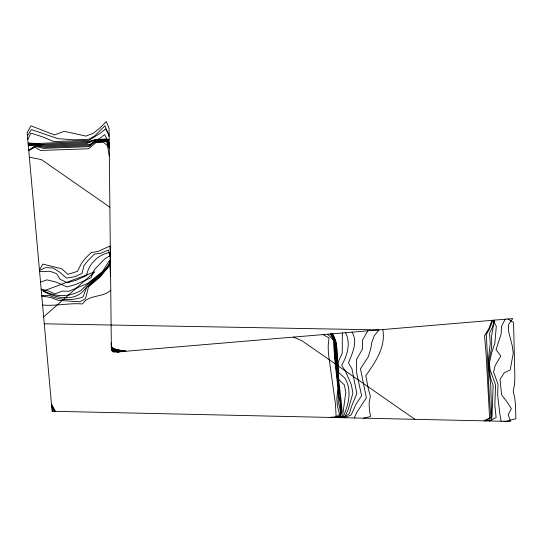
<?xml version="1.0" encoding="UTF-8"?>
<svg xmlns="http://www.w3.org/2000/svg" width="543" height="543" viewBox="0 0 543 543"><rect width="100%" height="100%" fill="white"/><g stroke="black" fill="none" stroke-linecap="round" stroke-linejoin="round"><path stroke-width="0.81" d="M342.3 332.974L342.273 353.079L338.37 361.611L338.459 372.362L344.961 378.193C352.407 390.695 348.409 405.39 342.776 417.71M342.348 417.703L345.782 392.528L344.405 384.933L339.056 379.917C335.635 364.57 340.325 348.233 332.662 333.789M491.938 320.343L488.985 328.318L484.546 335.846L486.107 354.05L489.752 420.981M492.834 320.268L489.528 328.983L486.223 334.624C488.082 362.357 488.381 390.145 491.015 417.852L484.207 420.852L491.761 420.323L490.757 385.394L488.686 368.066L488.537 357.817L490.261 343.848L489.562 333.246L492.365 327.341L494.422 320.132L491.639 335.689L491.659 347.656L488.673 361.855L490.397 377.656L493.125 385.442L492.012 416.712L484.207 420.852M339.239 417.635L342.076 411.601L341.255 401.433L336.701 363.464L336.959 355.787L335.968 341.839L332.119 333.83M354.219 417.967L357.029 412.035L366.382 397.781L360.464 368.724L368.263 356.894L370.693 348.952L371.819 342.429L374.263 335.757L378.939 329.879L44.268 323.811M505.139 319.23L501.481 326.54L501.189 333.843L496.044 349.624L500.809 356.004L495.162 365.554L493.573 372.03L498.019 384.295L497.646 394.652L499.594 412.218L501.135 421.232M27.754 139.395L30.937 133.13L43.033 137.012L53.587 141.56L88.977 140.325L100.122 133.368L105.498 129.01L109.116 134.698M110.439 260.857C104.758 274.147 90.328 280.134 81.05 290.512C68.024 297.632 53.961 297.367 41.187 289.392M39.456 270.007L42.816 264.088L61.95 268.846L67.841 274.371L77.459 271.337L81.525 263.26L85.97 257.66L91.278 252.543L97.774 251.545L109.998 246.04L110.351 252.617M367.882 330.816L362.432 340.122L362.622 348.776L356.357 359.934L356.649 372.844L361.611 395.691L355.984 404.277L351.178 414.947L344.608 417.75M27.421 135.628L31.379 129.573L57.952 138.641L73.862 139.822L88.909 139.273L94.638 135.96L104.887 125.833L109.129 136.293M110.467 263.85L100.509 275.674L86.568 287.6L83.004 296.906C72.273 301.053 59.397 300.225 49.08 295.29L41.784 296.05M110.473 264.292L100.326 276.801L88.461 286.928L85.55 298.731L79.76 301.779L58.264 300.374L51.924 297.964L41.757 295.697M43.65 316.874L94.849 271.833L43.121 291.15C55.216 297.829 74.35 302.397 84.314 289.806C91.713 280.066 103.482 274.921 109.795 264.251L110.602 276.638M343.563 417.73L349.244 413.705L351.647 406.096L356.839 393.6L351.952 368.833L348.463 362.867C352.298 353.235 358.054 342.178 352.081 332.146M335.099 417.54L341.615 412.999L336.626 366.484L335.228 340.115L331.576 333.877M110.745 290.267C102.797 297.998 89.106 294.034 82.482 303.951C69.185 302.845 55.949 306.238 42.592 305.023M28.731 150.296L35.322 146.148L43.291 148.368L89.412 146.624L94.604 142.015L108.451 141.153L109.258 148.307M489.168 420.968L496.139 417.492L494.836 405.383L495.569 384.865L490.091 369.729L489.392 363.158L491.422 353.574L494.917 342.864L496.282 326.228L493.119 320.241M39.496 270.455L45.707 267.638L53.065 268.018L59.934 272.362L66.538 278.104L74.649 276.76L81.986 273.475L83.955 265.649L88.014 260.531L94.38 254.172L100.937 253.235L108.349 249.99L110.392 256.832M40.542 282.17L46.888 279.862L55.97 282.014L67.013 286.942L75.993 284.389L91.027 277.738L94.224 269.851L104.677 258.916L110.331 255.461L110.473 264.563M363.62 418.178L370.536 416.549L369.389 409.592L369.131 402.947L370.367 396.275L368.317 388.815L365.799 375.688C375.261 362.174 386.053 347.025 382.774 329.553M338.533 417.621L345.226 416.074L348.267 409.415L352.882 393.166L351.355 384.749L345.545 371.466L341.669 365.229C347.282 355.645 351.009 343.156 345.552 332.696M334.094 417.519L341.092 416.691L339.993 401.888L338.574 395.453L338.927 388.849L335.581 360.057L334.861 340.264L330.66 333.959M28.324 145.741L35.824 145.124L45.117 146.264L89.269 144.526L99.22 140.542L106.414 140.277L109.252 147.811M109.163 139.381L93.192 140.284L86.832 143.583L46.026 145.212L36.076 144.614L28.243 144.832M39.598 271.615L49.936 271.249L56.615 273.645L59.988 279.258L67.284 282.747L76.258 280.208L86.507 275.606C88.652 263.979 98.127 254.45 109.856 252.522L110.48 264.801M120.22 351.721L113.066 351.844L111.322 345.538M504.013 421.293L510.556 421.429L508.214 414.709L511.343 408.689L507.182 402.146L501.549 394.727L500.069 379.285L504.243 372.851L510.176 369.912L513.271 353.303L512.341 346.298L508.567 331.135L508.601 324.429L512.755 318.585L116.772 352.013L111.335 346.767M28.161 143.929L43.094 144.323L89.127 142.422L95.738 139.714L106.421 138.927L109.34 156.269M28.08 143.026L36.897 143.508L89.052 141.377L99.342 138.825L104.616 134.576L109.204 143.366M125.637 351.26L111.383 349.434L111.295 342.877M121.347 351.626L111.654 350.378L111.308 343.78M118.944 351.83L111.865 350.758L111.308 344.255M124.551 351.355L111.369 349.217L109.048 128.277L106.34 121.571L99.6 128.236L93.532 133.13L86.025 136.096L64.155 131.325L54.429 134.922L30.965 125.813L27.15 132.628L52.101 411.255L505.581 421.327L515.85 418.748L515.538 405.567L514.791 398.29L513.203 391.428L514.642 383.942L514.845 376.401L513.556 322.474L507.909 318.992M111.363 348.823L125.928 351.24L111.363 349.095L117.431 351.952M29.356 157.239L41.37 159.561L109.876 207.195M123.465 351.443L111.363 349.095L118.265 351.884M41.166 289.114L48.918 291.136L54.891 293.885L62.33 291.116L68.866 291.279L87.817 283.344L102.403 271.629L109.537 260.321L110.514 267.909M111.349 347.5L122.202 351.552L113.066 351.844L111.322 345.511M293.437 337.101L301.718 340.604L414.913 419.318M111.349 348.022L119.623 351.769M111.349 347.893L118.612 351.857M323.051 334.597L329.024 337.943L328.176 345.694L328.393 353.493L335.411 403.693L336.205 417.567M109.245 147.241L103.523 142.286L96.05 142.565L88.563 148.768L40.535 150.472L34.82 147.167L28.752 150.499L35.573 145.639L44.2 147.316L89.337 145.578L94.339 141.194L108.62 140.671L109.245 147.384M327.877 334.189L333.273 340.122L335.289 364.441L338.011 388.747L336.816 398.182L337.332 405.682L340.203 416.854L329.241 417.411L340.665 416.929L340.156 409.592L338.282 402.288L338.221 386.263L335.024 358.353L334.515 341.269L330.32 333.986M51.592 405.573L54.958 411.316M51.463 404.121L55.372 411.322M51.51 404.671L54.381 411.302M51.409 403.49L52.868 411.268M122.202 351.552L111.363 349.095L122.189 351.552"/></g></svg>
